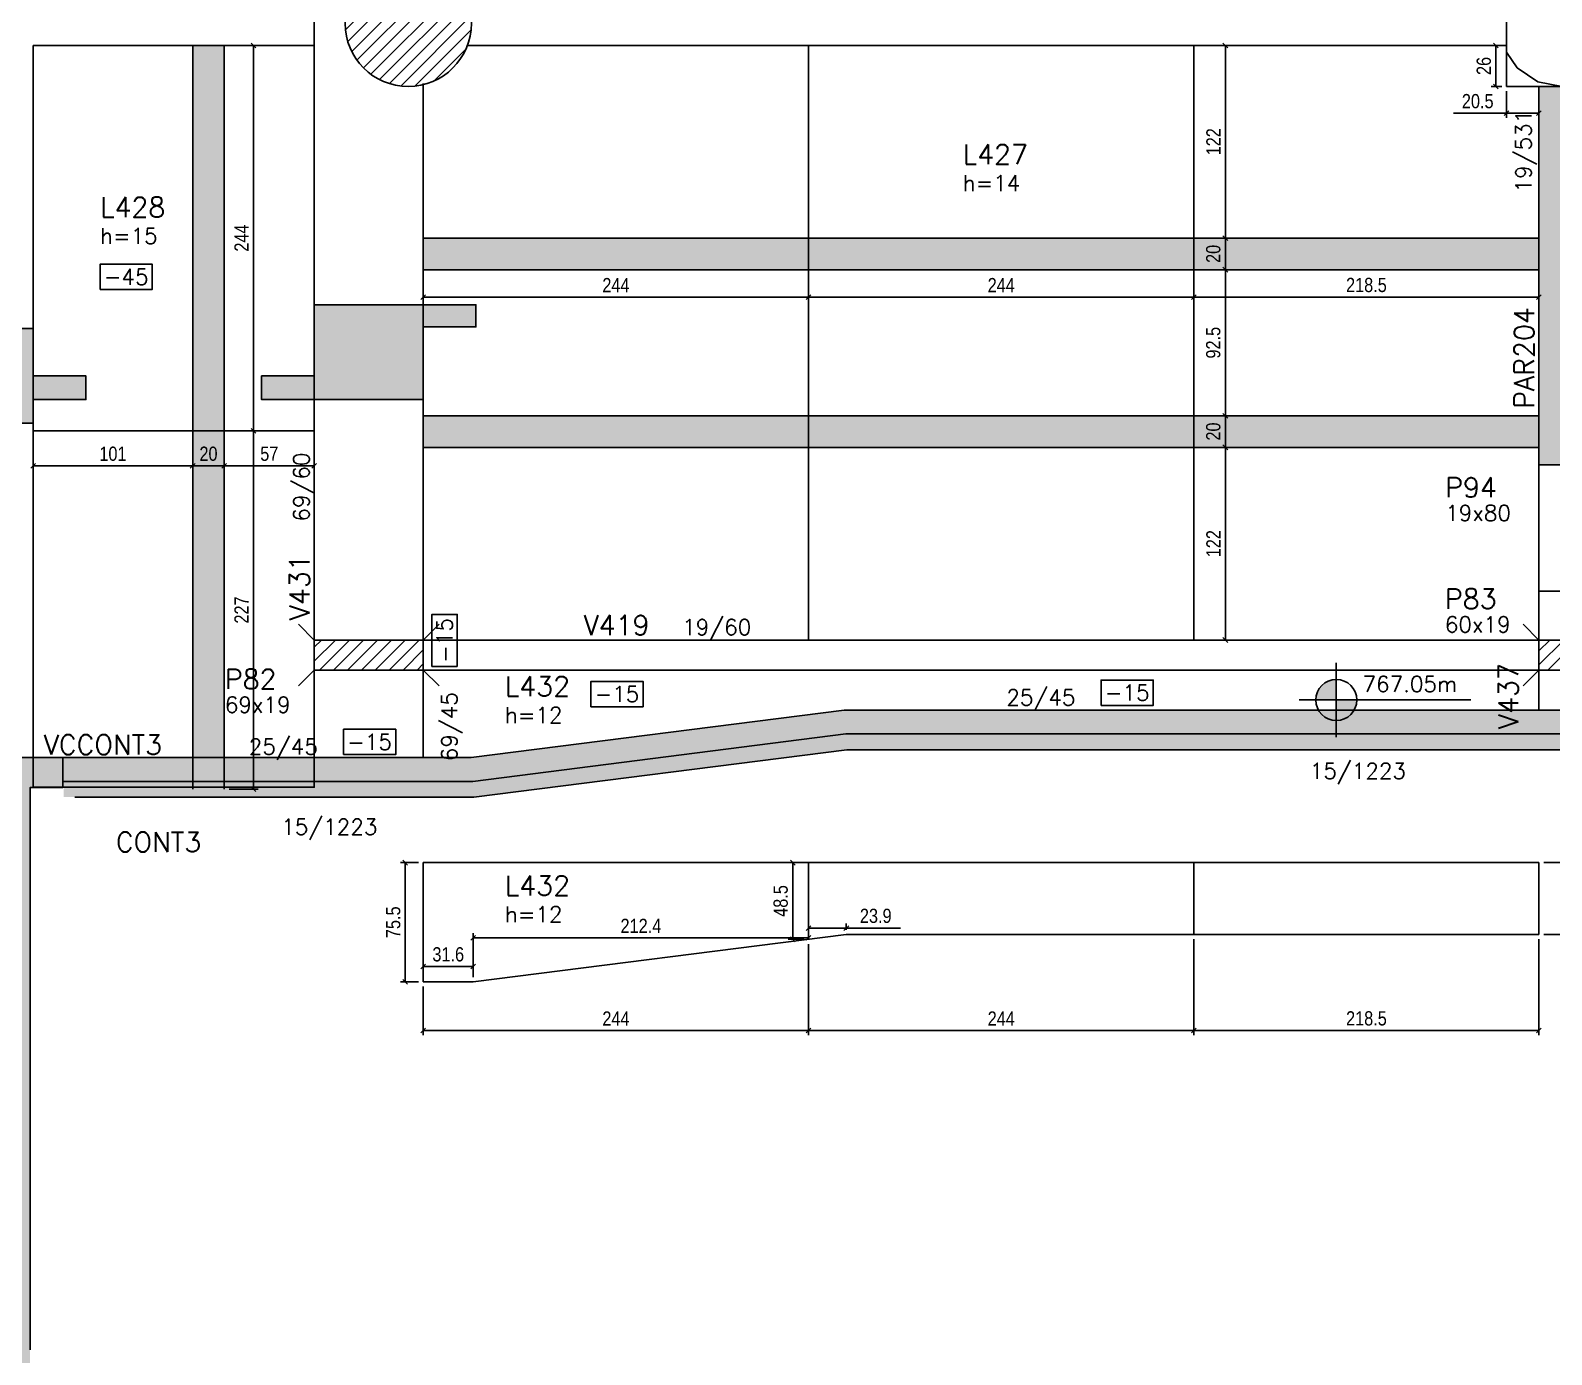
# Model space of a CAD drawing. Extents: x 1860 to 9314, y -614 to 3837.
# Drawn here: x 4881 to 5844, y 45 to 884 of the extents above; entities that cross this region are included whole.
import ezdxf
from ezdxf.enums import TextEntityAlignment as Align

# ---------------------------------------------------------------- set-up
doc = ezdxf.new("R2010")
doc.units = 0
for name, color, linetype in [('COTA', 241, 'Continuous'), ('F-CORTE', 4, 'Continuous'), ('F-LAJES-DIM', 2, 'Continuous'), ('F-LAJES-NOME', 4, 'Continuous'), ('F-NÍVEL-PLANTA', 2, 'Continuous'), ('F-PARC-DIM', 2, 'Continuous'), ('F-PARC-NOME', 4, 'Continuous'), ('F-PILARES-DIM', 172, 'Continuous'), ('F-PILARES-HACH', 174, 'Continuous'), ('F-PILARES-M', 170, 'Continuous'), ('F-PILARES-N', 170, 'Continuous'), ('F-PILARES-NASCE', 4, 'Continuous'), ('F-PILARES-NOME', 170, 'Continuous'), ('F-PILARES-S', 170, 'Continuous'), ('F-PILARES-V', 170, 'Continuous'), ('F-SOLIDO-CORTE', 71, 'Continuous'), ('F-SOLIDO-VIGAS', 252, 'Continuous'), ('F-TEXTO', 6, 'Continuous'), ('F-VIGAS', 3, 'Continuous'), ('F-VIGAS-DIM', 2, 'Continuous'), ('F-VIGAS-NOME', 4, 'Continuous'), ('Painéis', 200, 'Continuous')]:
    doc.layers.add(name, color=color, linetype=linetype)
doc.layers.add('F-DESNIVEL-5', color=7, linetype='Continuous', true_color=0xadd6ff)
doc.layers.add('Hachura', color=251, linetype='Continuous', lineweight=9)
doc.styles.add('COTA TECNICA-50', font='techl___.ttf', dxfattribs={"height": 9})
doc.styles.add('MCP', font='romans.shx')
doc.styles.add('ROMANS', font='romans.shx')
doc.dimstyles.new('COTA PAINEL-50', dxfattribs={"dimtxt": 9, "dimasz": 3, "dimexe": 3, "dimexo": 3, "dimgap": 3, "dimtad": 1, "dimdec": 1, "dimzin": 12, "dimdsep": 46, "dimtxsty": 'COTA TECNICA-50', "dimblk1": 'OBLIQUE', "dimblk2": 'OBLIQUE', "dimsah": 1, "dimcen": 0.9, "dimclrd": 4, "dimclre": 4, "dimclrt": 240, "dimadec": 1, "dimazin": 3, "dimtfac": 1, "dimtdec": 1, "dimtmove": 0, "dimatfit": 3, "dimfxl": 1, "dimtolj": 1, "dimtzin": 12, "dimarcsym": 0})
pattern_1 = [(45, (3615.476, 1372.732), (-4.419417, 4.419417), [])]

# ---------------------------------------------------------------- blocks, each defined once
blk = doc.blocks.new('*U448')
at = {"layer": 'F-LAJES-DIM', "color": 1}
blk.add_lwpolyline([(0, 0), (33, 0), (33, 16), (0, 16)], close=True, dxfattribs=at)
at = {"layer": 'F-LAJES-DIM', "style": 'MCP'}
blk.add_attdef('DIM', text='', height=10, dxfattribs=at).set_placement((16.5, 8), align=Align.MIDDLE_CENTER)
blk = doc.blocks.new('*U430')
at = {"layer": 'F-LAJES-DIM', "color": 1}
blk.add_lwpolyline([(0, 0), (33, 0), (33, 16), (0, 16)], close=True, dxfattribs=at)
at = {"layer": 'F-LAJES-DIM', "style": 'MCP'}
blk.add_attdef('DIM', text='', height=10, dxfattribs=at).set_placement((16.5, 8), align=Align.MIDDLE_CENTER)
blk = doc.blocks.new('*U15')
at = {"layer": 'F-VIGAS-DIM', "color": 1}
blk.add_lwpolyline([(0, 0), (33, 0), (33, 16), (0, 16)], close=True, dxfattribs=at)
at = {"layer": 'F-VIGAS-DIM', "style": 'MCP'}
blk.add_attdef('DIM', text='', height=10, dxfattribs=at).set_placement((16.5, 8), align=Align.MIDDLE_CENTER)
blk = doc.blocks.new('Nível - Planta')
at = {"layer": 'F-NÍVEL-PLANTA'}
h = blk.add_hatch(color=71, dxfattribs=at)
h.paths.add_polyline_path([(0, 0), (0, 0.26, 0.414214), (-0.26, 0)])
h.paths.add_polyline_path([(0.26, 0), (0, 0), (0, -0.26, 0.414214)])
for p, q in [((0, -0.469), (0, 0.469)), ((-0.469, 0), (1.704, 0))]:
    blk.add_line(p, q, dxfattribs=at)
blk.add_circle((0, 0), 0.26, dxfattribs=at)
at = {"layer": 'F-TEXTO', "color": 3, "style": 'MCP'}
blk.add_attdef('NÍVEL', (0.333, 0.102), '', height=0.2, dxfattribs=at)
blk = doc.blocks.new('_Oblique')
at = {"color": 0, "linetype": 'ByBlock', "lineweight": -2}
blk.add_line((-0.5, -0.5), (0.5, 0.5), dxfattribs=at)
blk = doc.blocks.new('*D729')
at = {"layer": 'COTA', "color": 4, "lineweight": -2, "transparency": 16777216}
for p, q in [((5129.48, 729.23), (5129.48, 711.88)), ((5373.48, 729.23), (5373.48, 711.88)), ((5129.48, 714.88), (5373.48, 714.88))]:
    blk.add_line(p, q, dxfattribs=at)
at = {"layer": 'Defpoints', "color": 0, "transparency": 16777216}
for p in [(5129.48, 732.23), (5373.48, 732.23), (5373.48, 714.88)]:
    blk.add_point(p, dxfattribs=at)
at = {"layer": 'COTA', "color": 4, "lineweight": -2, "transparency": 16777216, "xscale": 3, "yscale": 3, "zscale": 3, "rotation": 180}
blk.add_blockref('_Oblique', (5129.48, 714.88), dxfattribs=at)
at = {"layer": 'COTA', "color": 4, "lineweight": -2, "transparency": 16777216, "xscale": 3, "yscale": 3, "zscale": 3}
blk.add_blockref('_Oblique', (5373.48, 714.88), dxfattribs=at)
at = {"layer": 'COTA', "color": 240, "transparency": 16777216, "insert": (5251.48, 722.45), "char_height": 9, "attachment_point": 5, "style": 'COTA TECNICA-50'}
blk.add_mtext('\\A1;244', dxfattribs=at)
blk = doc.blocks.new('*D730')
at = {"layer": 'COTA', "color": 4, "lineweight": -2, "transparency": 16777216}
for p, q in [((5373.48, 729.23), (5373.48, 711.88)), ((5617.48, 729.23), (5617.48, 711.88)), ((5373.48, 714.88), (5617.48, 714.88))]:
    blk.add_line(p, q, dxfattribs=at)
at = {"layer": 'Defpoints', "color": 0, "transparency": 16777216}
for p in [(5373.48, 732.23), (5617.48, 732.23), (5617.48, 714.88)]:
    blk.add_point(p, dxfattribs=at)
at = {"layer": 'COTA', "color": 4, "lineweight": -2, "transparency": 16777216, "xscale": 3, "yscale": 3, "zscale": 3, "rotation": 180}
blk.add_blockref('_Oblique', (5373.48, 714.88), dxfattribs=at)
at = {"layer": 'COTA', "color": 4, "lineweight": -2, "transparency": 16777216, "xscale": 3, "yscale": 3, "zscale": 3}
blk.add_blockref('_Oblique', (5617.48, 714.88), dxfattribs=at)
at = {"layer": 'COTA', "color": 240, "transparency": 16777216, "insert": (5495.48, 722.45), "char_height": 9, "attachment_point": 5, "style": 'COTA TECNICA-50'}
blk.add_mtext('\\A1;244', dxfattribs=at)
blk = doc.blocks.new('*D731')
at = {"layer": 'COTA', "color": 4, "lineweight": -2, "transparency": 16777216}
for p, q in [((5617.48, 729.23), (5617.48, 711.88)), ((5835.98, 729.23), (5835.98, 711.88)), ((5617.48, 714.88), (5835.98, 714.88))]:
    blk.add_line(p, q, dxfattribs=at)
at = {"layer": 'Defpoints', "color": 0, "transparency": 16777216}
for p in [(5617.48, 732.23), (5835.98, 732.23), (5835.98, 714.88)]:
    blk.add_point(p, dxfattribs=at)
at = {"layer": 'COTA', "color": 4, "lineweight": -2, "transparency": 16777216, "xscale": 3, "yscale": 3, "zscale": 3, "rotation": 180}
blk.add_blockref('_Oblique', (5617.48, 714.88), dxfattribs=at)
at = {"layer": 'COTA', "color": 4, "lineweight": -2, "transparency": 16777216, "xscale": 3, "yscale": 3, "zscale": 3}
blk.add_blockref('_Oblique', (5835.98, 714.88), dxfattribs=at)
at = {"layer": 'COTA', "color": 240, "transparency": 16777216, "insert": (5726.73, 722.5), "char_height": 9, "attachment_point": 5, "style": 'COTA TECNICA-50'}
blk.add_mtext('\\A1;218.5', dxfattribs=at)
blk = doc.blocks.new('*D732')
at = {"layer": 'COTA', "color": 4, "lineweight": -2, "transparency": 16777216}
for p, q in [((5620.48, 619.73), (5640.39, 619.73)), ((5637.39, 497.73), (5637.39, 619.73)), ((5620.48, 497.73), (5640.39, 497.73))]:
    blk.add_line(p, q, dxfattribs=at)
at = {"layer": 'Defpoints', "color": 0, "transparency": 16777216}
for p in [(5617.48, 619.73), (5637.39, 619.73), (5617.48, 497.73)]:
    blk.add_point(p, dxfattribs=at)
at = {"layer": 'COTA', "color": 4, "lineweight": -2, "transparency": 16777216, "xscale": 3, "yscale": 3, "zscale": 3}
for p, rotation in [((5637.39, 619.73), 90), ((5637.39, 497.73), 270)]:
    blk.add_blockref('_Oblique', p, dxfattribs=dict(at, rotation=rotation))
at = {"layer": 'COTA', "color": 240, "transparency": 16777216, "insert": (5629.84, 558.73), "char_height": 9, "attachment_point": 5, "rotation": 90, "style": 'COTA TECNICA-50'}
blk.add_mtext('\\A1;122', dxfattribs=at)
blk = doc.blocks.new('*D733')
at = {"layer": 'COTA', "color": 4, "lineweight": -2, "transparency": 16777216}
for p, q in [((5620.48, 639.73), (5640.39, 639.73)), ((5637.39, 619.73), (5637.39, 639.73)), ((5620.48, 619.73), (5640.39, 619.73))]:
    blk.add_line(p, q, dxfattribs=at)
at = {"layer": 'Defpoints', "color": 0, "transparency": 16777216}
for p in [(5617.48, 639.73), (5637.39, 639.73), (5617.48, 619.73)]:
    blk.add_point(p, dxfattribs=at)
at = {"layer": 'COTA', "color": 4, "lineweight": -2, "transparency": 16777216, "xscale": 3, "yscale": 3, "zscale": 3}
for p, rotation in [((5637.39, 639.73), 90), ((5637.39, 619.73), 270)]:
    blk.add_blockref('_Oblique', p, dxfattribs=dict(at, rotation=rotation))
at = {"layer": 'COTA', "color": 240, "transparency": 16777216, "insert": (5629.8, 629.73), "char_height": 9, "attachment_point": 5, "rotation": 90, "style": 'COTA TECNICA-50'}
blk.add_mtext('\\A1;20', dxfattribs=at)
blk = doc.blocks.new('*D734')
at = {"layer": 'COTA', "color": 4, "lineweight": -2, "transparency": 16777216}
for p, q in [((5620.48, 732.23), (5640.39, 732.23)), ((5637.39, 639.73), (5637.39, 732.23)), ((5620.48, 639.73), (5640.39, 639.73))]:
    blk.add_line(p, q, dxfattribs=at)
at = {"layer": 'Defpoints', "color": 0, "transparency": 16777216}
for p in [(5617.48, 732.23), (5637.39, 732.23), (5617.48, 639.73)]:
    blk.add_point(p, dxfattribs=at)
at = {"layer": 'COTA', "color": 4, "lineweight": -2, "transparency": 16777216, "xscale": 3, "yscale": 3, "zscale": 3}
for p, rotation in [((5637.39, 732.23), 90), ((5637.39, 639.73), 270)]:
    blk.add_blockref('_Oblique', p, dxfattribs=dict(at, rotation=rotation))
at = {"layer": 'COTA', "color": 240, "transparency": 16777216, "insert": (5629.77, 685.98), "char_height": 9, "attachment_point": 5, "rotation": 90, "style": 'COTA TECNICA-50'}
blk.add_mtext('\\A1;92.5', dxfattribs=at)
blk = doc.blocks.new('*D735')
at = {"layer": 'COTA', "color": 4, "lineweight": -2, "transparency": 16777216}
for p, q in [((5620.48, 752.23), (5640.39, 752.23)), ((5637.39, 732.23), (5637.39, 752.23)), ((5620.48, 732.23), (5640.39, 732.23))]:
    blk.add_line(p, q, dxfattribs=at)
at = {"layer": 'Defpoints', "color": 0, "transparency": 16777216}
for p in [(5617.48, 752.23), (5637.39, 752.23), (5617.48, 732.23)]:
    blk.add_point(p, dxfattribs=at)
at = {"layer": 'COTA', "color": 4, "lineweight": -2, "transparency": 16777216, "xscale": 3, "yscale": 3, "zscale": 3}
for p, rotation in [((5637.39, 752.23), 90), ((5637.39, 732.23), 270)]:
    blk.add_blockref('_Oblique', p, dxfattribs=dict(at, rotation=rotation))
at = {"layer": 'COTA', "color": 240, "transparency": 16777216, "insert": (5629.8, 742.23), "char_height": 9, "attachment_point": 5, "rotation": 90, "style": 'COTA TECNICA-50'}
blk.add_mtext('\\A1;20', dxfattribs=at)
blk = doc.blocks.new('*D736')
at = {"layer": 'COTA', "color": 4, "lineweight": -2, "transparency": 16777216}
for p, q in [((5620.48, 874.23), (5640.39, 874.23)), ((5637.39, 752.23), (5637.39, 874.23)), ((5620.48, 752.23), (5640.39, 752.23))]:
    blk.add_line(p, q, dxfattribs=at)
at = {"layer": 'Defpoints', "color": 0, "transparency": 16777216}
for p in [(5617.48, 874.23), (5637.39, 874.23), (5617.48, 752.23)]:
    blk.add_point(p, dxfattribs=at)
at = {"layer": 'COTA', "color": 4, "lineweight": -2, "transparency": 16777216, "xscale": 3, "yscale": 3, "zscale": 3}
for p, rotation in [((5637.39, 874.23), 90), ((5637.39, 752.23), 270)]:
    blk.add_blockref('_Oblique', p, dxfattribs=dict(at, rotation=rotation))
at = {"layer": 'COTA', "color": 240, "transparency": 16777216, "insert": (5629.84, 813.23), "char_height": 9, "attachment_point": 5, "rotation": 90, "style": 'COTA TECNICA-50'}
blk.add_mtext('\\A1;122', dxfattribs=at)
blk = doc.blocks.new('*D747')
at = {"layer": 'COTA', "color": 4, "lineweight": -2, "transparency": 16777216}
for p, q in [((4882.48, 627.23), (4882.48, 605.03)), ((4983.48, 627.23), (4983.48, 605.03)), ((4882.48, 608.03), (4983.48, 608.03))]:
    blk.add_line(p, q, dxfattribs=at)
at = {"layer": 'Defpoints', "color": 0, "transparency": 16777216}
for p in [(4882.48, 630.23), (4983.48, 630.23), (4983.48, 608.03)]:
    blk.add_point(p, dxfattribs=at)
at = {"layer": 'COTA', "color": 4, "lineweight": -2, "transparency": 16777216, "xscale": 3, "yscale": 3, "zscale": 3, "rotation": 180}
blk.add_blockref('_Oblique', (4882.48, 608.03), dxfattribs=at)
at = {"layer": 'COTA', "color": 4, "lineweight": -2, "transparency": 16777216, "xscale": 3, "yscale": 3, "zscale": 3}
blk.add_blockref('_Oblique', (4983.48, 608.03), dxfattribs=at)
at = {"layer": 'COTA', "color": 240, "transparency": 16777216, "insert": (4932.98, 615.62), "char_height": 9, "attachment_point": 5, "style": 'COTA TECNICA-50'}
blk.add_mtext('\\A1;101', dxfattribs=at)
blk = doc.blocks.new('*D748')
at = {"layer": 'COTA', "color": 4, "lineweight": -2, "transparency": 16777216}
for p, q in [((4983.48, 627.23), (4983.48, 605.03)), ((5003.48, 627.23), (5003.48, 605.03)), ((4983.48, 608.03), (5003.48, 608.03))]:
    blk.add_line(p, q, dxfattribs=at)
at = {"layer": 'Defpoints', "color": 0, "transparency": 16777216}
for p in [(4983.48, 630.23), (5003.48, 630.23), (5003.48, 608.03)]:
    blk.add_point(p, dxfattribs=at)
at = {"layer": 'COTA', "color": 4, "lineweight": -2, "transparency": 16777216, "xscale": 3, "yscale": 3, "zscale": 3, "rotation": 180}
blk.add_blockref('_Oblique', (4983.48, 608.03), dxfattribs=at)
at = {"layer": 'COTA', "color": 4, "lineweight": -2, "transparency": 16777216, "xscale": 3, "yscale": 3, "zscale": 3}
blk.add_blockref('_Oblique', (5003.48, 608.03), dxfattribs=at)
at = {"layer": 'COTA', "color": 240, "transparency": 16777216, "insert": (4993.48, 615.62), "char_height": 9, "attachment_point": 5, "style": 'COTA TECNICA-50'}
blk.add_mtext('\\A1;20', dxfattribs=at)
blk = doc.blocks.new('*D749')
at = {"layer": 'COTA', "color": 4, "lineweight": -2, "transparency": 16777216}
for p, q in [((5003.48, 627.23), (5003.48, 605.03)), ((5060.48, 627.23), (5060.48, 605.03)), ((5003.48, 608.03), (5060.48, 608.03))]:
    blk.add_line(p, q, dxfattribs=at)
at = {"layer": 'Defpoints', "color": 0, "transparency": 16777216}
for p in [(5003.48, 630.23), (5060.48, 630.23), (5060.48, 608.03)]:
    blk.add_point(p, dxfattribs=at)
at = {"layer": 'COTA', "color": 4, "lineweight": -2, "transparency": 16777216, "xscale": 3, "yscale": 3, "zscale": 3, "rotation": 180}
blk.add_blockref('_Oblique', (5003.48, 608.03), dxfattribs=at)
at = {"layer": 'COTA', "color": 4, "lineweight": -2, "transparency": 16777216, "xscale": 3, "yscale": 3, "zscale": 3}
blk.add_blockref('_Oblique', (5060.48, 608.03), dxfattribs=at)
at = {"layer": 'COTA', "color": 240, "transparency": 16777216, "insert": (5031.98, 615.63), "char_height": 9, "attachment_point": 5, "style": 'COTA TECNICA-50'}
blk.add_mtext('\\A1;57', dxfattribs=at)
blk = doc.blocks.new('*D750')
at = {"layer": 'COTA', "color": 4, "lineweight": -2, "transparency": 16777216}
for p, q in [((5006.48, 630.23), (5024.98, 630.23)), ((5021.98, 403.23), (5021.98, 630.23)), ((5006.48, 403.23), (5024.98, 403.23))]:
    blk.add_line(p, q, dxfattribs=at)
at = {"layer": 'Defpoints', "color": 0, "transparency": 16777216}
for p in [(5003.48, 630.23), (5021.98, 630.23), (5003.48, 403.23)]:
    blk.add_point(p, dxfattribs=at)
at = {"layer": 'COTA', "color": 4, "lineweight": -2, "transparency": 16777216, "xscale": 3, "yscale": 3, "zscale": 3}
for p, rotation in [((5021.98, 630.23), 90), ((5021.98, 403.23), 270)]:
    blk.add_blockref('_Oblique', p, dxfattribs=dict(at, rotation=rotation))
at = {"layer": 'COTA', "color": 240, "transparency": 16777216, "insert": (5014.41, 516.73), "char_height": 9, "attachment_point": 5, "rotation": 90, "style": 'COTA TECNICA-50'}
blk.add_mtext('\\A1;227', dxfattribs=at)
blk = doc.blocks.new('*D751')
at = {"layer": 'COTA', "color": 4, "lineweight": -2, "transparency": 16777216}
for p, q in [((5006.48, 874.23), (5024.98, 874.23)), ((5021.98, 630.23), (5021.98, 874.23)), ((5006.48, 630.23), (5024.98, 630.23))]:
    blk.add_line(p, q, dxfattribs=at)
at = {"layer": 'Defpoints', "color": 0, "transparency": 16777216}
for p in [(5003.48, 874.23), (5021.98, 874.23), (5003.48, 630.23)]:
    blk.add_point(p, dxfattribs=at)
at = {"layer": 'COTA', "color": 4, "lineweight": -2, "transparency": 16777216, "xscale": 3, "yscale": 3, "zscale": 3}
for p, rotation in [((5021.98, 874.23), 90), ((5021.98, 630.23), 270)]:
    blk.add_blockref('_Oblique', p, dxfattribs=dict(at, rotation=rotation))
at = {"layer": 'COTA', "color": 240, "transparency": 16777216, "insert": (5014.41, 752.23), "char_height": 9, "attachment_point": 5, "rotation": 90, "style": 'COTA TECNICA-50'}
blk.add_mtext('\\A1;244', dxfattribs=at)
blk = doc.blocks.new('*D835')
at = {"layer": 'COTA', "color": 4, "lineweight": -2, "transparency": 16777216}
for p, q in [((5373.48, 305.21), (5373.48, 247.47)), ((5129.48, 278.25), (5129.48, 247.47)), ((5129.48, 250.47), (5373.48, 250.47))]:
    blk.add_line(p, q, dxfattribs=at)
at = {"layer": 'Defpoints', "color": 0, "transparency": 16777216}
for p in [(5373.48, 308.21), (5129.48, 281.25), (5373.48, 250.47)]:
    blk.add_point(p, dxfattribs=at)
at = {"layer": 'COTA', "color": 4, "lineweight": -2, "transparency": 16777216, "xscale": 3, "yscale": 3, "zscale": 3, "rotation": 180}
blk.add_blockref('_Oblique', (5129.48, 250.47), dxfattribs=at)
at = {"layer": 'COTA', "color": 4, "lineweight": -2, "transparency": 16777216, "xscale": 3, "yscale": 3, "zscale": 3}
blk.add_blockref('_Oblique', (5373.48, 250.47), dxfattribs=at)
at = {"layer": 'COTA', "color": 240, "transparency": 16777216, "insert": (5251.48, 258.03), "char_height": 9, "attachment_point": 5, "style": 'COTA TECNICA-50'}
blk.add_mtext('\\A1;244', dxfattribs=at)
blk = doc.blocks.new('*D836')
at = {"layer": 'COTA', "color": 4, "lineweight": -2, "transparency": 16777216}
for p, q in [((5617.48, 308.25), (5617.48, 247.47)), ((5373.48, 305.21), (5373.48, 247.47)), ((5373.48, 250.47), (5617.48, 250.47))]:
    blk.add_line(p, q, dxfattribs=at)
at = {"layer": 'Defpoints', "color": 0, "transparency": 16777216}
for p in [(5617.48, 311.25), (5373.48, 308.21), (5617.48, 250.47)]:
    blk.add_point(p, dxfattribs=at)
at = {"layer": 'COTA', "color": 4, "lineweight": -2, "transparency": 16777216, "xscale": 3, "yscale": 3, "zscale": 3, "rotation": 180}
blk.add_blockref('_Oblique', (5373.48, 250.47), dxfattribs=at)
at = {"layer": 'COTA', "color": 4, "lineweight": -2, "transparency": 16777216, "xscale": 3, "yscale": 3, "zscale": 3}
blk.add_blockref('_Oblique', (5617.48, 250.47), dxfattribs=at)
at = {"layer": 'COTA', "color": 240, "transparency": 16777216, "insert": (5495.48, 258.03), "char_height": 9, "attachment_point": 5, "style": 'COTA TECNICA-50'}
blk.add_mtext('\\A1;244', dxfattribs=at)
blk = doc.blocks.new('*D837')
at = {"layer": 'COTA', "color": 4, "lineweight": -2, "transparency": 16777216}
for p, q in [((5617.48, 308.25), (5617.48, 247.47)), ((5835.98, 308.25), (5835.98, 247.47)), ((5617.48, 250.47), (5835.98, 250.47))]:
    blk.add_line(p, q, dxfattribs=at)
at = {"layer": 'Defpoints', "color": 0, "transparency": 16777216}
for p in [(5617.48, 311.25), (5835.98, 311.25), (5835.98, 250.47)]:
    blk.add_point(p, dxfattribs=at)
at = {"layer": 'COTA', "color": 4, "lineweight": -2, "transparency": 16777216, "xscale": 3, "yscale": 3, "zscale": 3, "rotation": 180}
blk.add_blockref('_Oblique', (5617.48, 250.47), dxfattribs=at)
at = {"layer": 'COTA', "color": 4, "lineweight": -2, "transparency": 16777216, "xscale": 3, "yscale": 3, "zscale": 3}
blk.add_blockref('_Oblique', (5835.98, 250.47), dxfattribs=at)
at = {"layer": 'COTA', "color": 240, "transparency": 16777216, "insert": (5726.73, 258.09), "char_height": 9, "attachment_point": 5, "style": 'COTA TECNICA-50'}
blk.add_mtext('\\A1;218.5', dxfattribs=at)
blk = doc.blocks.new('*D838')
at = {"layer": 'COTA', "color": 4, "lineweight": -2, "transparency": 16777216}
for p, q in [((5838.98, 356.75), (5869.58, 356.75)), ((5866.58, 311.25), (5866.58, 356.75)), ((5838.98, 311.25), (5869.58, 311.25))]:
    blk.add_line(p, q, dxfattribs=at)
at = {"layer": 'Defpoints', "color": 0, "transparency": 16777216}
for p in [(5835.98, 356.75), (5866.58, 356.75), (5835.98, 311.25)]:
    blk.add_point(p, dxfattribs=at)
at = {"layer": 'COTA', "color": 4, "lineweight": -2, "transparency": 16777216, "xscale": 3, "yscale": 3, "zscale": 3}
for p, rotation in [((5866.58, 356.75), 90), ((5866.58, 311.25), 270)]:
    blk.add_blockref('_Oblique', p, dxfattribs=dict(at, rotation=rotation))
at = {"layer": 'COTA', "color": 240, "transparency": 16777216, "insert": (5858.98, 334), "char_height": 9, "attachment_point": 5, "rotation": 90, "style": 'COTA TECNICA-50'}
blk.add_mtext('\\A1;45.5', dxfattribs=at)
blk = doc.blocks.new('*D839')
at = {"layer": 'COTA', "color": 4, "lineweight": -2, "transparency": 16777216}
for p, q in [((5126.48, 356.75), (5115.09, 356.75)), ((5118.09, 281.25), (5118.09, 356.75)), ((5126.48, 281.25), (5115.09, 281.25))]:
    blk.add_line(p, q, dxfattribs=at)
at = {"layer": 'Defpoints', "color": 0, "transparency": 16777216}
for p in [(5118.09, 356.75), (5129.48, 356.75), (5129.48, 281.25)]:
    blk.add_point(p, dxfattribs=at)
at = {"layer": 'COTA', "color": 4, "lineweight": -2, "transparency": 16777216, "xscale": 3, "yscale": 3, "zscale": 3}
for p, rotation in [((5118.09, 356.75), 90), ((5118.09, 281.25), 270)]:
    blk.add_blockref('_Oblique', p, dxfattribs=dict(at, rotation=rotation))
at = {"layer": 'COTA', "color": 240, "transparency": 16777216, "insert": (5110.49, 319), "char_height": 9, "attachment_point": 5, "rotation": 90, "style": 'COTA TECNICA-50'}
blk.add_mtext('\\A1;75.5', dxfattribs=at)
blk = doc.blocks.new('*D840')
at = {"layer": 'COTA', "color": 4, "lineweight": -2, "transparency": 16777216}
for p, q in [((5129.48, 284.25), (5129.48, 293.94)), ((5161.12, 290.94), (5129.48, 290.94)), ((5161.12, 284.25), (5161.12, 293.94))]:
    blk.add_line(p, q, dxfattribs=at)
at = {"layer": 'Defpoints', "color": 0, "transparency": 16777216}
for p in [(5129.48, 290.94), (5129.48, 281.25), (5161.12, 281.25)]:
    blk.add_point(p, dxfattribs=at)
at = {"layer": 'COTA', "color": 4, "lineweight": -2, "transparency": 16777216, "xscale": 3, "yscale": 3, "zscale": 3, "rotation": 180}
blk.add_blockref('_Oblique', (5129.48, 290.94), dxfattribs=at)
at = {"layer": 'COTA', "color": 4, "lineweight": -2, "transparency": 16777216, "xscale": 3, "yscale": 3, "zscale": 3}
blk.add_blockref('_Oblique', (5161.12, 290.94), dxfattribs=at)
at = {"layer": 'COTA', "color": 240, "transparency": 16777216, "insert": (5145.3, 298.64), "char_height": 9, "attachment_point": 5, "style": 'COTA TECNICA-50'}
blk.add_mtext('\\A1;31.6', dxfattribs=at)
blk = doc.blocks.new('*D841')
at = {"layer": 'COTA', "color": 4, "lineweight": -2, "transparency": 16777216}
for p, q in [((5161.12, 284.25), (5161.12, 312.12)), ((5161.12, 309.12), (5373.48, 309.12)), ((5373.48, 311.21), (5373.48, 312.12))]:
    blk.add_line(p, q, dxfattribs=at)
at = {"layer": 'Defpoints', "color": 0, "transparency": 16777216}
for p in [(5373.48, 309.12), (5373.48, 308.21), (5161.12, 281.25)]:
    blk.add_point(p, dxfattribs=at)
at = {"layer": 'COTA', "color": 4, "lineweight": -2, "transparency": 16777216, "xscale": 3, "yscale": 3, "zscale": 3, "rotation": 180}
blk.add_blockref('_Oblique', (5161.12, 309.12), dxfattribs=at)
at = {"layer": 'COTA', "color": 4, "lineweight": -2, "transparency": 16777216, "xscale": 3, "yscale": 3, "zscale": 3}
blk.add_blockref('_Oblique', (5373.48, 309.12), dxfattribs=at)
at = {"layer": 'COTA', "color": 240, "transparency": 16777216, "insert": (5267.3, 316.69), "char_height": 9, "attachment_point": 5, "style": 'COTA TECNICA-50'}
blk.add_mtext('\\A1;212.4', dxfattribs=at)
blk = doc.blocks.new('*D842')
at = {"layer": 'COTA', "color": 4, "lineweight": -2, "transparency": 16777216}
for p, q in [((5373.48, 311.21), (5373.48, 318.3)), ((5397.37, 314.25), (5397.37, 318.3)), ((5373.48, 315.3), (5397.37, 315.3)), ((5397.37, 315.3), (5431.66, 315.3))]:
    blk.add_line(p, q, dxfattribs=at)
at = {"layer": 'Defpoints', "color": 0, "transparency": 16777216}
for p in [(5397.37, 315.3), (5397.37, 311.25), (5373.48, 308.21)]:
    blk.add_point(p, dxfattribs=at)
at = {"layer": 'COTA', "color": 4, "lineweight": -2, "transparency": 16777216, "xscale": 3, "yscale": 3, "zscale": 3, "rotation": 180}
blk.add_blockref('_Oblique', (5373.48, 315.3), dxfattribs=at)
at = {"layer": 'COTA', "color": 4, "lineweight": -2, "transparency": 16777216, "xscale": 3, "yscale": 3, "zscale": 3}
blk.add_blockref('_Oblique', (5397.37, 315.3), dxfattribs=at)
at = {"layer": 'COTA', "color": 240, "transparency": 16777216, "insert": (5416.02, 323.02), "char_height": 9, "attachment_point": 5, "style": 'COTA TECNICA-50'}
blk.add_mtext('\\A1;23.9', dxfattribs=at)
blk = doc.blocks.new('*D843')
at = {"layer": 'COTA', "color": 4, "lineweight": -2, "transparency": 16777216}
for p, q in [((5370.48, 356.75), (5360.46, 356.75)), ((5363.46, 356.75), (5363.46, 308.21)), ((5370.48, 308.21), (5360.46, 308.21))]:
    blk.add_line(p, q, dxfattribs=at)
at = {"layer": 'Defpoints', "color": 0, "transparency": 16777216}
for p in [(5373.48, 356.75), (5363.46, 308.21), (5373.48, 308.21)]:
    blk.add_point(p, dxfattribs=at)
at = {"layer": 'COTA', "color": 4, "lineweight": -2, "transparency": 16777216, "xscale": 3, "yscale": 3, "zscale": 3}
for p, rotation in [((5363.46, 356.75), 90), ((5363.46, 308.21), 270)]:
    blk.add_blockref('_Oblique', p, dxfattribs=dict(at, rotation=rotation))
at = {"layer": 'COTA', "color": 240, "transparency": 16777216, "insert": (5355.84, 332.48), "char_height": 9, "attachment_point": 5, "rotation": 90, "style": 'COTA TECNICA-50'}
blk.add_mtext('\\A1;48.5', dxfattribs=at)
blk = doc.blocks.new('*D1151')
at = {"layer": 'COTA', "color": 4, "lineweight": -2, "transparency": 16777216}
for p, q in [((5812.48, 874.23), (5805.69, 874.23)), ((5808.69, 874.23), (5808.69, 848.23)), ((5812.48, 848.23), (5805.69, 848.23))]:
    blk.add_line(p, q, dxfattribs=at)
at = {"layer": 'Defpoints', "color": 0, "transparency": 16777216}
for p in [(5815.48, 874.23), (5808.69, 848.23), (5815.48, 848.23)]:
    blk.add_point(p, dxfattribs=at)
at = {"layer": 'COTA', "color": 4, "lineweight": -2, "transparency": 16777216, "xscale": 3, "yscale": 3, "zscale": 3}
for p, rotation in [((5808.69, 874.23), 90), ((5808.69, 848.23), 270)]:
    blk.add_blockref('_Oblique', p, dxfattribs=dict(at, rotation=rotation))
at = {"layer": 'COTA', "color": 240, "transparency": 16777216, "insert": (5801.09, 861.23), "char_height": 9, "attachment_point": 5, "rotation": 90, "style": 'COTA TECNICA-50'}
blk.add_mtext('\\A1;26', dxfattribs=at)
blk = doc.blocks.new('*D1152')
at = {"layer": 'COTA', "color": 4, "lineweight": -2, "transparency": 16777216}
for p, q in [((5815.48, 845.23), (5815.48, 828.3)), ((5835.98, 845.23), (5835.98, 828.3)), ((5815.48, 831.3), (5781.94, 831.3)), ((5835.98, 831.3), (5815.48, 831.3))]:
    blk.add_line(p, q, dxfattribs=at)
at = {"layer": 'Defpoints', "color": 0, "transparency": 16777216}
for p in [(5815.48, 848.23), (5835.98, 848.23), (5815.48, 831.3)]:
    blk.add_point(p, dxfattribs=at)
at = {"layer": 'COTA', "color": 4, "lineweight": -2, "transparency": 16777216, "xscale": 3, "yscale": 3, "zscale": 3, "rotation": 180}
blk.add_blockref('_Oblique', (5815.48, 831.3), dxfattribs=at)
at = {"layer": 'COTA', "color": 4, "lineweight": -2, "transparency": 16777216, "xscale": 3, "yscale": 3, "zscale": 3}
blk.add_blockref('_Oblique', (5835.98, 831.3), dxfattribs=at)
at = {"layer": 'COTA', "color": 240, "transparency": 16777216, "insert": (5797.21, 838.9), "char_height": 9, "attachment_point": 5, "style": 'COTA TECNICA-50'}
blk.add_mtext('\\A1;20.5', dxfattribs=at)

msp = doc.modelspace()

# ---------------------------------------------------------------- hatches: boundary and pattern name
at = {"layer": 'F-DESNIVEL-5', "linetype": 'Continuous'}
h = msp.add_hatch(color=256, dxfattribs=at)
h.dxf.hatch_style = 1
h.paths.add_polyline_path([(6196.48, 453.23), (5396.11, 453.23), (5159.86, 423.23), (4901.81, 423.23), (4901.81, 404.23), (4901.81, 398.23), (5161.44, 398.23), (5397.69, 428.23), (6196.48, 428.23)])
at = {"layer": 'F-PILARES-HACH', "linetype": 'Continuous'}
h = msp.add_hatch(dxfattribs=at)
h.set_pattern_fill('ANSI31', color=256, scale=50)
h.set_pattern_definition(pattern_1)
edge = h.paths.add_edge_path()
edge.add_arc((5119.98, 888.23), 40, 0, 360)
h = msp.add_hatch(dxfattribs=at)
h.set_pattern_fill('ANSI31', color=256, scale=50, style=0)
h.set_pattern_definition(pattern_1)
h.paths.add_polyline_path([(5060.48, 478.73), (5129.48, 478.73), (5129.48, 497.73), (5060.48, 497.73)], flags=16)
h = msp.add_hatch(dxfattribs=at)
h.set_pattern_fill('ANSI31', color=256, scale=50, style=0)
h.set_pattern_definition(pattern_1)
h.paths.add_polyline_path([(5835.98, 478.73), (5895.98, 478.73), (5895.98, 497.73), (5835.98, 497.73)], flags=16)
at = {"layer": 'F-SOLIDO-CORTE', "linetype": 'Continuous'}
for points in [[(5060.48, 710.01), (5060.48, 665.01), (5027.13, 665.01), (5027.13, 650.01), (5129.48, 650.01), (5129.48, 696.01), (5162.83, 696.01), (5162.83, 710.01)], [(4863.48, 635.01), (4882.48, 635.01), (4882.48, 650.01), (4915.83, 650.01), (4915.83, 665.01), (4882.48, 665.01), (4882.48, 695.01), (4830.13, 695.01), (4830.13, 680.01), (4863.48, 680.01)]]:
    msp.add_hatch(color=256, dxfattribs=at).paths.add_polyline_path(points, flags=16)
at = {"layer": 'F-SOLIDO-VIGAS'}
h = msp.add_hatch(color=256, dxfattribs=at)
h.dxf.hatch_style = 1
h.paths.add_polyline_path([(6196.48, 566.73), (6177.48, 547.73), (6053.98, 547.73), (6034.98, 566.73), (6034.98, 660.23), (6053.98, 679.23), (6177.48, 679.23), (6196.48, 660.23), (6196.48, 608.73), (6215.48, 608.73), (6215.48, 688.73), (6215.48, 848.23), (6196.48, 848.23), (6196.48, 717.23), (6177.48, 698.23), (6053.98, 698.23), (6034.98, 717.23), (6034.98, 930.23), (6053.98, 949.23), (6177.48, 949.23), (6196.48, 930.23), (6196.48, 928.23), (6215.48, 928.23), (6215.48, 968.23), (5835.98, 968.23), (5835.98, 928.23), (5854.98, 928.23), (5854.98, 949.23), (5996.98, 949.23), (6015.98, 930.23), (6015.98, 717.23), (5996.98, 698.23), (5873.98, 698.23), (5854.98, 717.23), (5854.98, 829.23), (5873.98, 848.23), (5835.98, 848.23), (5835.98, 688.73), (5835.98, 608.73), (5854.98, 608.73), (5854.98, 660.23), (5873.98, 679.23), (5996.98, 679.23), (6015.98, 660.23), (6015.98, 566.73), (5996.98, 547.73), (5873.98, 547.73), (5854.98, 566.73), (5854.98, 528.73), (6196.48, 528.73)])
at = {"layer": 'F-SOLIDO-VIGAS', "linetype": 'Continuous'}
h = msp.add_hatch(color=256, dxfattribs=at)
h.dxf.hatch_style = 1
h.paths.add_polyline_path([(4861.48, 36.23), (4842.48, 17.23), (4690.98, 17.23), (4671.98, 36.23), (4671.98, 385.23), (4690.98, 404.23), (4842.48, 404.23), (4861.48, 385.23), (4861.48, -1.77), (4880.48, -1.77), (4880.48, 404.23), (4901.15, 404.23), (4901.15, 423.23), (4671.98, 423.23), (4652.98, 423.23), (4375.98, 423.23), (4375.98, 430.2), (4356.98, 430.2), (4356.98, -1.77), (4375.98, -1.77), (4375.98, 385.23), (4394.98, 404.23), (4633.98, 404.23), (4652.98, 385.23), (4652.98, 36.23), (4633.98, 17.23), (4394.98, 17.23), (4375.98, 36.23), (4375.98, -1.77), (4662.48, -1.77), (4861.48, -1.77)])
at = {"layer": 'Hachura', "linetype": 'ByBlock'}
h = msp.add_hatch(color=256, dxfattribs=at)
h.dxf.hatch_style = 1
h.paths.add_polyline_path([(4983.48, 1104.73), (5003.48, 1104.73), (5003.48, 1348.73), (4983.48, 1348.73)])
h.paths.add_polyline_path([(5003.48, 1104.73), (4983.48, 1104.73), (4983.48, 893.23), (5003.48, 893.23)])
h.paths.add_polyline_path([(4983.48, 630.23), (5003.48, 630.23), (5003.48, 874.23), (4983.48, 874.23)])
h = msp.add_hatch(color=256, dxfattribs=at)
h.dxf.hatch_style = 1
h.paths.add_polyline_path([(5129.48, 752.23), (5129.48, 732.23), (5373.48, 732.23), (5373.48, 752.23)])
h.paths.add_polyline_path([(5617.48, 732.23), (5617.48, 752.23), (5373.48, 752.23), (5373.48, 732.23)])
h.paths.add_polyline_path([(5617.48, 752.23), (5617.48, 732.23), (5835.98, 732.23), (5835.98, 752.23)])
h.paths.add_polyline_path([(5617.48, 639.73), (5617.48, 619.73), (5835.98, 619.73), (5835.98, 639.73)])
h.paths.add_polyline_path([(5373.48, 639.73), (5373.48, 619.73), (5617.48, 619.73), (5617.48, 639.73)])
h.paths.add_polyline_path([(5129.48, 639.73), (5129.48, 619.73), (5373.48, 619.73), (5373.48, 639.73)])
h = msp.add_hatch(color=256, dxfattribs=at)
h.dxf.hatch_style = 1
h.paths.add_polyline_path([(4983.48, 423.23), (5003.48, 423.23), (5003.48, 630.23), (4983.48, 630.23)])
h.paths.add_polyline_path([(4983.48, 423.23), (4983.48, 408.23), (5003.48, 408.23), (5003.48, 423.23)])
h.paths.add_polyline_path([(5003.48, 404.45), (5003.48, 408.23), (4983.48, 408.23), (4983.48, 404.45)])

# ---------------------------------------------------------------- linework, layer by layer
at = {"layer": 'F-CORTE', "linetype": 'Continuous'}
for points in [[(5162.83, 710.01), (5060.48, 710.01), (5060.48, 665.01), (5027.13, 665.01)], [(4915.83, 665.01), (4882.48, 665.01), (4882.48, 695.01), (4830.13, 695.01)], [(5027.13, 650.01), (5129.48, 650.01), (5129.48, 696.01), (5162.83, 696.01)], [(4830.13, 680.01), (4863.48, 680.01), (4863.48, 635.01), (4882.48, 635.01), (4882.48, 650.01), (4915.83, 650.01)]]:
    msp.add_lwpolyline(points, dxfattribs=at)
at = {"layer": 'F-PILARES-M', "linetype": 'Continuous'}
for points in [[(5815.48, 870), (5815.48, 848.23), (5850.48, 848.23), (5835.17, 851.28), (5822.19, 859.95), (5815.48, 870)], [(5835.98, 528.73), (5854.98, 528.73), (5854.98, 608.73), (5835.98, 608.73), (5835.98, 528.73)]]:
    msp.add_lwpolyline(points, dxfattribs=at)
at = {"layer": 'F-PILARES-N', "linetype": 'Continuous'}
for points in [[(5060.48, 478.73), (5129.48, 478.73), (5129.48, 497.73), (5060.48, 497.73), (5060.48, 478.73)], [(5835.98, 478.73), (5895.98, 478.73), (5895.98, 497.73), (5835.98, 497.73), (5835.98, 478.73)]]:
    msp.add_lwpolyline(points, dxfattribs=at)
at = {"layer": 'F-PILARES-NASCE', "linetype": 'Continuous'}
for p, q in [((5060.48, 497.73), (5050.48, 507.73)), ((5129.48, 497.73), (5139.48, 507.73)), ((5835.98, 497.73), (5825.98, 507.73)), ((5060.48, 478.73), (5050.48, 468.73)), ((5129.48, 478.73), (5139.48, 468.73)), ((5835.98, 478.73), (5825.98, 468.73))]:
    msp.add_line(p, q, dxfattribs=at)
at = {"layer": 'F-PILARES-S', "linetype": 'Continuous'}
msp.add_circle((5119.98, 888.23), 40, dxfattribs=at)
at = {"layer": 'F-PILARES-V', "linetype": 'Continuous'}
msp.add_lwpolyline([(5815.48, 928.23), (5885.48, 928.23), (5885.48, 848.23), (5815.48, 848.23)], close=True, dxfattribs=at)
at = {"layer": 'F-SOLIDO-CORTE'}
for points in [[(5060.48, 710.01), (5060.48, 665.01), (5027.13, 665.01), (5027.13, 650.01), (5129.48, 650.01), (5129.48, 696.01), (5162.83, 696.01), (5162.83, 710.01), (5060.48, 710.01)], [(4863.48, 635.01), (4882.48, 635.01), (4882.48, 650.01), (4915.83, 650.01), (4915.83, 665.01), (4882.48, 665.01), (4882.48, 695.01), (4830.13, 695.01), (4830.13, 680.01), (4863.48, 680.01), (4863.48, 635.01)]]:
    msp.add_lwpolyline(points, dxfattribs=at)
at = {"layer": 'F-VIGAS'}
for points in [[(5060.48, 893.23), (5060.48, 497.73)], [(4882.48, 874.23), (5060.48, 874.23)], [(4882.48, 423.23), (4882.48, 874.23)], [(5157.19, 874.23), (5815.48, 874.23)], [(5129.48, 497.73), (5129.48, 850.12)], [(5835.98, 848.23), (5835.98, 688.73)], [(5835.98, 688.73), (5835.98, 608.73)], [(5854.98, 528.73), (5835.98, 528.73)], [(5835.98, 528.73), (5835.98, 497.73)], [(5895.98, 528.73), (5835.98, 528.73)], [(5835.98, 497.73), (5129.48, 497.73)], [(5060.48, 478.73), (5060.48, 423.23)], [(5129.48, 423.23), (5129.48, 478.73)], [(5129.48, 478.73), (5835.98, 478.73)], [(5835.98, 478.73), (5835.98, 453.23)], [(6864.98, 453.23), (5396.11, 453.23), (5159.86, 423.23), (4861.48, 423.23)], [(4901.81, 408.23), (5160.81, 408.23), (5397.06, 438.23), (6857.27, 438.23)], [(4908.83, 398.23), (5161.44, 398.23), (5397.69, 428.23), (6864.98, 428.23)], [(4880.48, 48.23), (4880.48, 404.23), (4901.15, 404.23), (4901.15, 423.23), (4671.98, 423.23)]]:
    msp.add_lwpolyline(points, dxfattribs=at)
at = {"layer": 'Painéis'}
for p, q in [((5129.48, 356.75), (5129.48, 281.25)), ((5835.98, 356.75), (5129.48, 356.75)), ((5373.48, 356.75), (5373.48, 308.21)), ((5617.48, 356.75), (5617.48, 311.25)), ((5835.98, 311.25), (5835.98, 356.75)), ((5161.12, 281.25), (5397.37, 311.25)), ((5397.37, 311.25), (5835.98, 311.25)), ((5129.48, 281.25), (5161.12, 281.25))]:
    msp.add_line(p, q, dxfattribs=at)
for points in [[(4983.48, 403.23), (4983.48, 874.23)], [(5003.48, 403.23), (5003.48, 874.23)], [(5373.48, 497.73), (5373.48, 874.23)], [(5617.48, 497.73), (5617.48, 874.23)], [(5129.48, 752.23), (5835.98, 752.23)], [(5129.48, 732.23), (5835.98, 732.23)], [(5835.98, 639.73), (5129.48, 639.73)], [(4882.48, 630.23), (5060.48, 630.23)], [(5835.98, 619.73), (5129.48, 619.73)]]:
    msp.add_lwpolyline(points, dxfattribs=at)
msp.add_lwpolyline([(4882.48, 404.45), (5060.48, 404.45), (5060.48, 630.23), (4882.48, 630.23)], close=True, dxfattribs=at)

# ---------------------------------------------------------------- block references
at = {"layer": 'F-LAJES-DIM', "linetype": 'Continuous'}
for name, p, values in [('*U448', (4924.88, 719.68), {'DIM': '-45'}), ('*U430', (5235.65, 455.49), {'DIM': '-15'})]:
    msp.add_blockref(name, p, dxfattribs=at).add_auto_attribs(values)
at = {"layer": 'F-NÍVEL-PLANTA', "linetype": 'Continuous', "xscale": 50, "yscale": 50, "zscale": 50}
msp.add_blockref('Nível - Planta', (5707.64, 459.75), dxfattribs=at).add_auto_attribs({'NÍVEL': '767.05m'})
at = {"layer": 'F-VIGAS-DIM', "linetype": 'Continuous', "rotation": 90}
msp.add_blockref('*U15', (5150.98, 480.98), dxfattribs=at).add_auto_attribs({'DIM': '-15'})
at = {"layer": 'F-VIGAS-DIM', "linetype": 'Continuous'}
for p in [(5558.73, 456.36), (5079.02, 425.19)]:
    msp.add_blockref('*U15', p, dxfattribs=at).add_auto_attribs({'DIM': '-15'})

# ---------------------------------------------------------------- texts
at = {"layer": 'F-LAJES-DIM', "linetype": 'Continuous', "style": 'MCP'}
for s, p in [('h=14', (5471.12, 782.02)), ('h=15', (4924.88, 748.58)), ('h=12', (5181.2, 445.16)), ('h=12', (5181.2, 319))]:
    msp.add_text(s, height=10, dxfattribs=at).set_placement(p)
at = {"layer": 'F-LAJES-NOME', "linetype": 'Continuous', "style": 'MCP'}
for s, p in [('L427', (5471.12, 799.02)), ('L428', (4924.88, 765.58)), ('L432', (5181.2, 462.16)), ('L432', (5181.2, 336))]:
    msp.add_text(s, height=12.5, dxfattribs=at).set_placement(p)
at = {"layer": 'F-PARC-DIM', "style": 'MCP'}
for p in [(5690.92, 409.81), (5039.59, 374.43)]:
    msp.add_text('15/1223', height=10, dxfattribs=at).set_placement(p)
at = {"layer": 'F-PARC-NOME', "style": 'MCP'}
msp.add_text('CONT3', height=12.5, dxfattribs=at).set_placement((4934.79, 363.55))
at = {"layer": 'F-PILARES-DIM', "linetype": 'Continuous', "style": 'MCP'}
for s, p in [('19x80', (5776.66, 573.09)), ('60x19', (5776.45, 502.57)), ('69x19', (5003.88, 451.72))]:
    msp.add_text(s, height=10, dxfattribs=at).set_placement(p)
at = {"layer": 'F-PILARES-NOME', "linetype": 'Continuous', "style": 'MCP'}
for s, p in [('P94', (5776.66, 588.09)), ('P83', (5776.45, 517.57)), ('P82', (5003.88, 466.72))]:
    msp.add_text(s, height=12.5, dxfattribs=at).set_placement(p)
at = {"layer": 'F-VIGAS-DIM', "linetype": 'Continuous'}
for s, style, p in [('19/531', 'ROMANS', (5831.21, 781.13)), ('69/60', 'MCP', (5057.35, 572.73)), ('69/45', 'MCP', (5150.98, 420.98))]:
    msp.add_text(s, height=10, rotation=90, dxfattribs=dict(at, style=style)).set_placement(p)
at = {"layer": 'F-VIGAS-DIM', "linetype": 'Continuous', "style": 'MCP'}
for s, p in [('19/60', (5293.48, 500.86)), ('25/45', (5498.73, 456.36)), ('25/45', (5019.02, 425.19))]:
    msp.add_text(s, height=10, dxfattribs=at).set_placement(p)
at = {"layer": 'F-VIGAS-NOME', "linetype": 'Continuous'}
for s, style, p in [('PAR204', 'ROMANS', (5832.85, 644.21)), ('V431', 'MCP', (5057.35, 510.23)), ('V437', 'MCP', (5822.85, 441.33))]:
    msp.add_text(s, height=12.5, rotation=90, dxfattribs=dict(at, style=style)).set_placement(p)
at = {"layer": 'F-VIGAS-NOME', "linetype": 'Continuous', "style": 'MCP'}
for s, p in [('V419', (5230.98, 500.86)), ('VCCONT3', (4889.1, 425.19))]:
    msp.add_text(s, height=12.5, dxfattribs=at).set_placement(p)

# ---------------------------------------------------------------- dimensions: what is measured, and where the dimension line sits
at = {"layer": 'COTA'}
for base, p1, p2, picture, middle in [((5021.98, 874.23), (5003.48, 630.23), (5003.48, 874.23), '*D751', (5014.41, 752.23)), ((5637.39, 874.23), (5617.48, 752.23), (5617.48, 874.23), '*D736', (5629.84, 813.23)), ((5637.39, 752.23), (5617.48, 732.23), (5617.48, 752.23), '*D735', (5629.8, 742.23)), ((5637.39, 732.23), (5617.48, 639.73), (5617.48, 732.23), '*D734', (5629.77, 685.98)), ((5637.39, 639.73), (5617.48, 619.73), (5617.48, 639.73), '*D733', (5629.8, 629.73))]:
    dim = msp.add_linear_dim(base=base, p1=p1, p2=p2, angle=90, dimstyle='COTA PAINEL-50', override={"dimtmove": 1}, dxfattribs=at)
    dim.commit()
    dim.dimension.update_dxf_attribs({"geometry": picture, "text_midpoint": middle})
for base, p1, p2, picture, middle in [((5808.69, 848.23), (5815.48, 874.23), (5815.48, 848.23), '*D1151', (5801.09, 861.23)), ((5021.98, 630.23), (5003.48, 403.23), (5003.48, 630.23), '*D750', (5014.41, 516.73)), ((5637.39, 619.73), (5617.48, 497.73), (5617.48, 619.73), '*D732', (5629.84, 558.73)), ((5118.09, 356.75), (5129.48, 281.25), (5129.48, 356.75), '*D839', (5110.49, 319)), ((5363.46, 308.21), (5373.48, 356.75), (5373.48, 308.21), '*D843', (5355.84, 332.48)), ((5866.58, 356.75), (5835.98, 311.25), (5835.98, 356.75), '*D838', (5858.98, 334))]:
    dim = msp.add_linear_dim(base=base, p1=p1, p2=p2, angle=90, dimstyle='COTA PAINEL-50', dxfattribs=at)
    dim.commit()
    dim.dimension.update_dxf_attribs({"geometry": picture, "text_midpoint": middle})
for base, p1, p2, picture, middle in [((5815.48, 831.3), (5835.98, 848.23), (5815.48, 848.23), '*D1152', (5797.21, 838.9)), ((5373.48, 714.88), (5129.48, 732.23), (5373.48, 732.23), '*D729', (5251.48, 722.45)), ((4983.48, 608.03), (4882.48, 630.23), (4983.48, 630.23), '*D747', (4932.98, 615.62)), ((5397.37, 315.3), (5373.48, 308.21), (5397.37, 311.25), '*D842', (5416.02, 323.02)), ((5373.48, 309.12), (5161.12, 281.25), (5373.48, 308.21), '*D841', (5267.3, 316.69)), ((5373.48, 250.47), (5129.48, 281.25), (5373.48, 308.21), '*D835', (5251.48, 258.03)), ((5129.48, 290.94), (5161.12, 281.25), (5129.48, 281.25), '*D840', (5145.3, 298.64))]:
    dim = msp.add_linear_dim(base=base, p1=p1, p2=p2, dimstyle='COTA PAINEL-50', dxfattribs=at)
    dim.commit()
    dim.dimension.update_dxf_attribs({"geometry": picture, "text_midpoint": middle})
for base, p1, p2, picture, middle in [((5617.48, 714.88), (5373.48, 732.23), (5617.48, 732.23), '*D730', (5495.48, 722.45)), ((5835.98, 714.88), (5617.48, 732.23), (5835.98, 732.23), '*D731', (5726.73, 722.5)), ((5003.48, 608.03), (4983.48, 630.23), (5003.48, 630.23), '*D748', (4993.48, 615.62)), ((5060.48, 608.03), (5003.48, 630.23), (5060.48, 630.23), '*D749', (5031.98, 615.63)), ((5617.48, 250.47), (5373.48, 308.21), (5617.48, 311.25), '*D836', (5495.48, 258.03)), ((5835.98, 250.47), (5617.48, 311.25), (5835.98, 311.25), '*D837', (5726.73, 258.09))]:
    dim = msp.add_linear_dim(base=base, p1=p1, p2=p2, dimstyle='COTA PAINEL-50', override={"dimtmove": 1}, dxfattribs=at)
    dim.commit()
    dim.dimension.update_dxf_attribs({"geometry": picture, "text_midpoint": middle})

doc.saveas('drawing.dxf')
